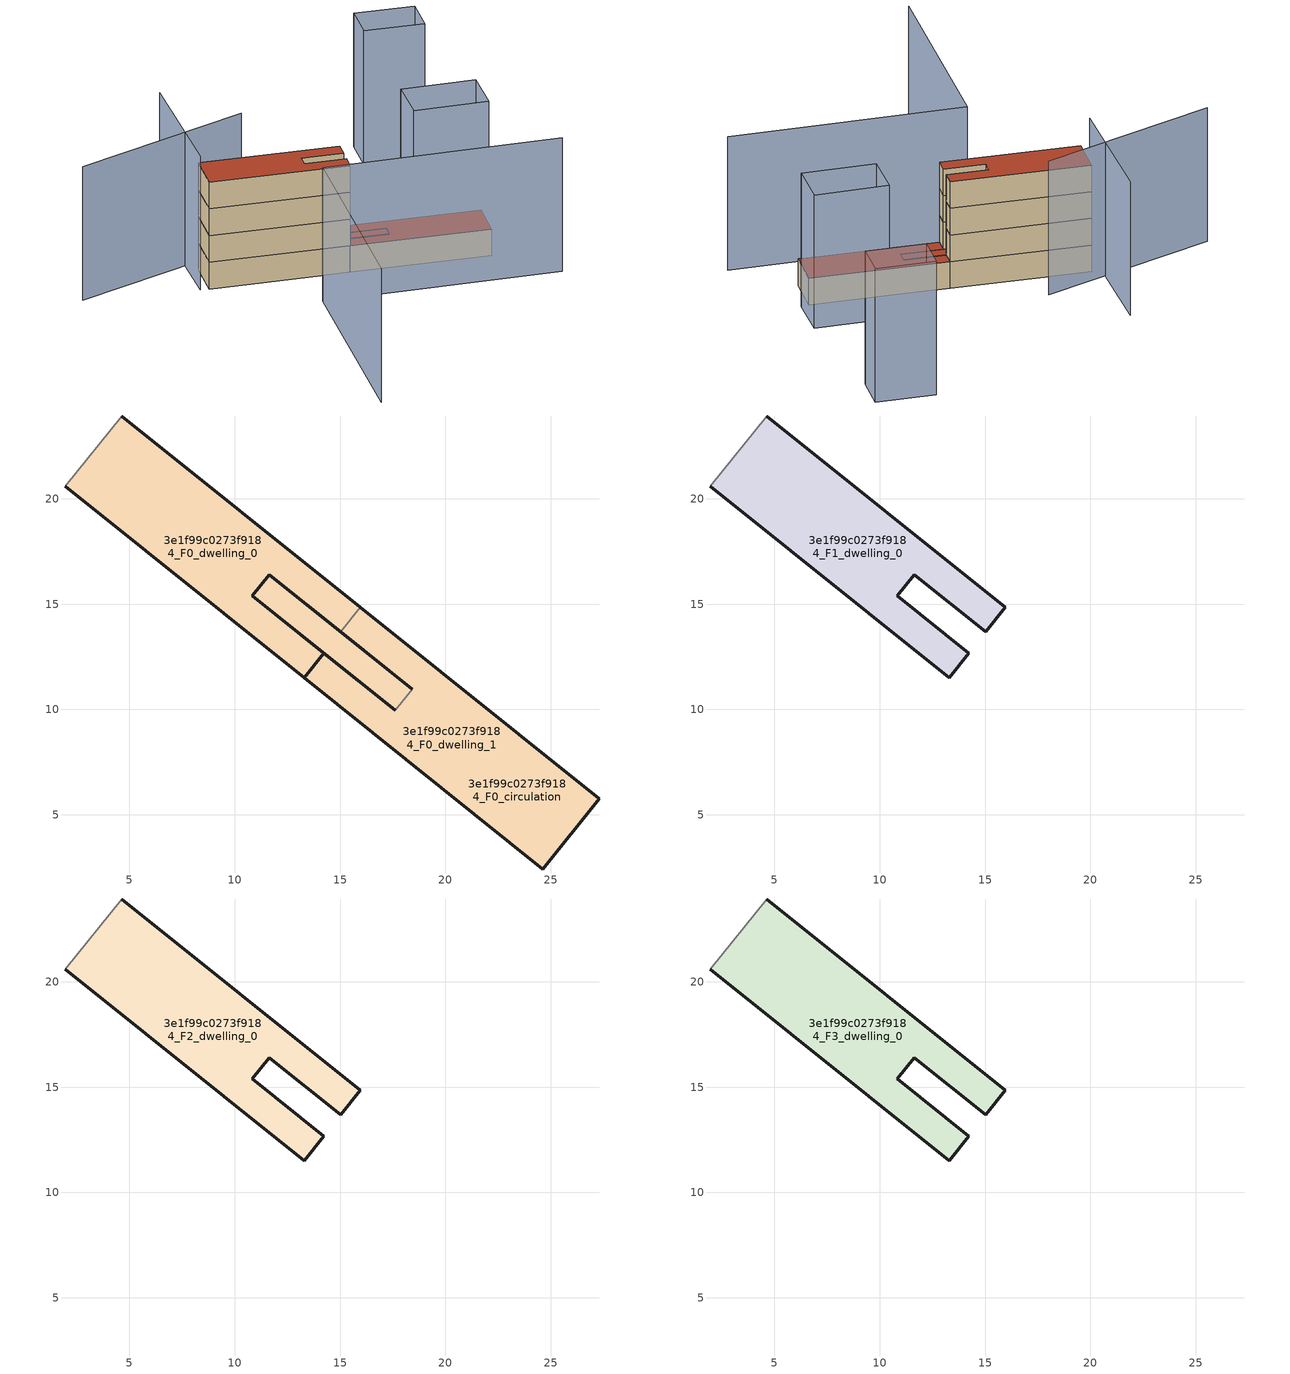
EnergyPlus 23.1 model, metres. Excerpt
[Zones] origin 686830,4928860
3e1f99c0273f9184_F0_dwelling_0
 floor ground (EU_floor_Construction): 11.63,16.4 10.82,15.4 11.51,14.85 14.23,12.68 13.29,11.5 1.95,20.58 4.63,23.93 15.97,14.85 15.03,13.68 z0; 18.43,10.96 17.62,9.95 14.23,12.68 11.51,14.85 10.82,15.4 11.63,16.4 z0
 wall outside (EU_wall_Construction): 1.95,20.58 13.29,11.5 14.23,12.68 10.82,15.4 11.63,16.4 15.03,13.68 / 15.97,14.85 4.63,23.93 z0:3
 wall adiabatic (EU_wall_Construction): 4.63,23.93 1.95,20.58 z0:3
 wall to 3e1f99c0273f9184_F0_dwelling_1 (EU_wall_Construction): 15.03,13.68 15.97,14.85 z0:3
 roof outside (EU_floor_Construction): 17.62,9.95 18.43,10.96 11.63,16.4 10.82,15.4 14.23,12.68 z3
3e1f99c0273f9184_F0_dwelling_1
 floor ground (EU_floor_Construction): 27.3,5.77 24.62,2.43 13.29,11.5 14.23,12.68 17.62,9.95 18.43,10.96 15.03,13.68 15.97,14.85 z0; 18.43,10.96 17.62,9.95 14.23,12.68 10.82,15.4 11.63,16.4 z0
 wall outside (EU_wall_Construction): 15.03,13.68 18.43,10.96 / 17.62,9.95 14.23,12.68 13.29,11.5 24.62,2.43 27.3,5.77 15.97,14.85 z0:3
 wall to 3e1f99c0273f9184_F0_circulation (EU_wall_Construction): 18.43,10.96 17.62,9.95 z0:3
 roof outside (EU_roof_Construction): 17.62,9.95 18.43,10.96 11.63,16.4 10.82,15.4 14.23,12.68 z3; 24.62,2.43 27.3,5.77 15.97,14.85 15.03,13.68 18.43,10.96 17.62,9.95 14.23,12.68 13.29,11.5 z3
3e1f99c0273f9184_F0_circulation
 floor ground (EU_floor_Construction): 18.43,10.96 17.62,9.95 14.23,12.68 11.51,14.85 10.82,15.4 11.63,16.4 z0; 11.63,16.4 10.82,15.4 14.23,12.68 13.29,11.5 1.95,20.58 4.63,23.93 15.97,14.85 15.03,13.68 z0; 27.3,5.77 24.62,2.43 13.29,11.5 14.23,12.68 17.62,9.95 18.43,10.96 15.03,13.68 15.97,14.85 z0
 wall outside (EU_wall_Construction): 18.43,10.96 11.63,16.4 10.82,15.4 17.62,9.95 z0:3
 roof outside (EU_roof_Construction): 17.62,9.95 18.43,10.96 11.63,16.4 10.82,15.4 11.51,14.85 14.23,12.68 z3; 14.23,12.68 10.82,15.4 11.63,16.4 15.03,13.68 15.97,14.85 4.63,23.93 1.95,20.58 13.29,11.5 z3; 24.62,2.43 27.3,5.77 15.97,14.85 15.03,13.68 18.43,10.96 17.62,9.95 14.23,12.68 13.29,11.5 z3
3e1f99c0273f9184_F1_dwelling_0
 floor to 3e1f99c0273f9184_F0_dwelling_0 (EU_floor_Construction): 11.63,16.4 10.82,15.4 11.51,14.85 14.23,12.68 13.29,11.5 1.95,20.58 4.63,23.93 15.97,14.85 15.03,13.68 z3
 wall outside (EU_wall_Construction): 1.95,20.58 13.29,11.5 14.23,12.68 10.82,15.4 11.63,16.4 15.03,13.68 15.97,14.85 4.63,23.93 z3:6
 wall adiabatic (EU_wall_Construction): 4.63,23.93 1.95,20.58 z3:6
3e1f99c0273f9184_F2_dwelling_0
 floor to 3e1f99c0273f9184_F1_dwelling_0 (EU_floor_Construction): 11.63,16.4 10.82,15.4 14.23,12.68 13.29,11.5 1.95,20.58 4.63,23.93 15.97,14.85 15.03,13.68 z6
 wall outside (EU_wall_Construction): 1.95,20.58 13.29,11.5 14.23,12.68 10.82,15.4 11.63,16.4 15.03,13.68 15.97,14.85 4.63,23.93 z6:9
 wall adiabatic (EU_wall_Construction): 4.63,23.93 1.95,20.58 z6:9
3e1f99c0273f9184_F3_dwelling_0
 floor to 3e1f99c0273f9184_F2_dwelling_0 (EU_floor_Construction): 11.63,16.4 10.82,15.4 14.23,12.68 13.29,11.5 1.95,20.58 4.63,23.93 15.97,14.85 15.03,13.68 z9
 wall outside (EU_wall_Construction): 1.95,20.58 13.29,11.5 14.23,12.68 10.82,15.4 11.63,16.4 15.03,13.68 15.97,14.85 4.63,23.93 z9:12
 wall adiabatic (EU_wall_Construction): 4.63,23.93 1.95,20.58 z9:12
 roof outside (EU_roof_Construction): 14.23,12.68 10.82,15.4 11.63,16.4 15.03,13.68 15.97,14.85 4.63,23.93 1.95,20.58 13.29,11.5 z12
shading: -7.01,-7.67 6.67,9.97 / 6.67,9.97 26.19,-5.18 / -7.58,29.15 11.11,23.47 / 9.74,32.6 1.3,21.21 / 28.05,5.41 21.87,10.09 / 21.87,10.09 24.79,13.94 / 24.79,13.94 30.97,9.25 / 30.97,9.25 28.05,5.41 / 37.47,20.53 32.55,24.4 / 32.55,24.4 34.95,27.45 / 34.95,27.45 39.87,23.58 / 39.87,23.58 37.47,20.53 z0:15
[Building]
EU S2 Campaign: North Axis=0; Terrain=City; Solar Distribution=FullExterior
[Site:Location]
Bologna: Latitude=44.5; Longitude=11.25; Time Zone=1; Elevation=37
[SizingPeriod:WeatherFileDays]
AnnualSizingPeriod: Begin Month=1; Begin Day of Month=1; End Month=12; End Day of Month=31; Day of Week for Start Day=Monday; Use Weather File Daylight Saving Period=No; Use Weather File Rain and Snow Indicators=No
[MATERIAL]
EU_InternalMass_Material: Roughness=MediumRough; Thickness=0.1; Conductivity=1; Density=1800; Specific Heat=900; Thermal Absorptance=0.9; Solar Absorptance=0.7; Visible Absorptance=0.7
[MATERIAL:NOMASS] Roughness=MediumRough; Thermal Absorptance=0.9; Solar Absorptance=0.7; Visible Absorptance=0.7
Name | Thermal Resistance
EU_wall_NoMass | 0.937881
EU_roof_NoMass | 0.548572
EU_floor_NoMass | 0.71348
[CONSTRUCTION]
EU_wall_Construction: EU_wall_NoMass
EU_roof_Construction: EU_roof_NoMass
EU_floor_Construction: EU_floor_NoMass
EU_InternalMass_Construction: EU_InternalMass_Material
[ZONE] Type=1; Multiplier=1; Ceiling Height=autocalculate; Floor Area=autocalculate; Part of Total Floor Area=Yes
Name | Volume
3e1f99c0273f9184_F0_dwelling_0 | 203.525
3e1f99c0273f9184_F1_dwelling_0 | 169.916
3e1f99c0273f9184_F2_dwelling_0; 3e1f99c0273f9184_F3_dwelling_0 | 169.915
3e1f99c0273f9184_F0_dwelling_1 | 203.527
3e1f99c0273f9184_F0_circulation | 373.441
[INTERNALMASS] Construction=EU_InternalMass_Construction
Name | Zone or ZoneList | Surface Area
3e1f99c0273f9184_F0_dwelling_0_EU_InternalMass | 3e1f99c0273f9184_F0_dwelling_0 | 56.6388
3e1f99c0273f9184_F0_dwelling_1_EU_InternalMass | 3e1f99c0273f9184_F0_dwelling_1 | 56.6388
3e1f99c0273f9184_F1_dwelling_0_EU_InternalMass | 3e1f99c0273f9184_F1_dwelling_0 | 124.57
3e1f99c0273f9184_F2_dwelling_0_EU_InternalMass | 3e1f99c0273f9184_F2_dwelling_0 | 124.57
3e1f99c0273f9184_F3_dwelling_0_EU_InternalMass | 3e1f99c0273f9184_F3_dwelling_0 | 124.57
[OTHEREQUIPMENT] Fuel Type=Electricity; Design Level Calculation Method=Watts/Area; Power per Zone Floor Area=1; Fraction Latent=0; Fraction Radiant=0; Fraction Lost=0; Carbon Dioxide Generation Rate=0; EndUse Subcategory=EU_Step8_InternalGains
Name | Zone or ZoneList or Space or SpaceList | Schedule
EU_Step8_InternalGain_3e1f99c0273f9184_F0_dwelling_0_f000 | 3e1f99c0273f9184_F0_dwelling_0 | EU_Step8_GainSchedule_3e1f99c0273f9184_F0_dwelling_0_f000
EU_Step8_InternalGain_3e1f99c0273f9184_F0_dwelling_1_f000 | 3e1f99c0273f9184_F0_dwelling_1 | EU_Step8_GainSchedule_3e1f99c0273f9184_F0_dwelling_1_f000
EU_Step8_InternalGain_3e1f99c0273f9184_F1_dwelling_0_f000 | 3e1f99c0273f9184_F1_dwelling_0 | EU_Step8_GainSchedule_3e1f99c0273f9184_F1_dwelling_0_f000
EU_Step8_InternalGain_3e1f99c0273f9184_F2_dwelling_0_f000 | 3e1f99c0273f9184_F2_dwelling_0 | EU_Step8_GainSchedule_3e1f99c0273f9184_F2_dwelling_0_f000
EU_Step8_InternalGain_3e1f99c0273f9184_F3_dwelling_0_f000 | 3e1f99c0273f9184_F3_dwelling_0 | EU_Step8_GainSchedule_3e1f99c0273f9184_F3_dwelling_0_f000
[ZONEINFILTRATION:DESIGNFLOWRATE]
EU_Circulation_Infiltration_3e1f99c0273f9184_F0_circulation: Zone or ZoneList or Space or SpaceList=3e1f99c0273f9184_F0_circulation; Schedule=EU_AlwaysOn; Design Flow Rate Calculation Method=Flow/Area; Flow Rate per Floor Area=0.0005; Constant Term Coefficient=1; Temperature Term Coefficient=0; Velocity Term Coefficient=0; Velocity Squared Term Coefficient=0
[ZONEVENTILATION:DESIGNFLOWRATE] Schedule=EU_AlwaysOn; Design Flow Rate Calculation Method=AirChanges/Hour; Air Changes per Hour=0.687892; Ventilation Type=Natural; Fan Pressure Rise=0; Fan Total Efficiency=1; Constant Term Coefficient=1; Temperature Term Coefficient=0; Velocity Term Coefficient=0; Velocity Squared Term Coefficient=0; Minimum Indoor Temperature=-100; Maximum Indoor Temperature=100; Delta Temperature=-100; Minimum Outdoor Temperature=-100; Maximum Outdoor Temperature=100; Maximum Wind Speed=40
Name | Zone or ZoneList or Space or SpaceList
EU_ConstantAir_3e1f99c0273f9184_F0_dwelling_0 | 3e1f99c0273f9184_F0_dwelling_0
EU_ConstantAir_3e1f99c0273f9184_F0_dwelling_1 | 3e1f99c0273f9184_F0_dwelling_1
EU_ConstantAir_3e1f99c0273f9184_F1_dwelling_0 | 3e1f99c0273f9184_F1_dwelling_0
EU_ConstantAir_3e1f99c0273f9184_F2_dwelling_0 | 3e1f99c0273f9184_F2_dwelling_0
EU_ConstantAir_3e1f99c0273f9184_F3_dwelling_0 | 3e1f99c0273f9184_F3_dwelling_0
[HVACTEMPLATE:THERMOSTAT] Constant Heating Setpoint=20; Constant Cooling Setpoint=50
EU_HeatOnly_3e1f99c0273f9184_F0_dwelling_0; EU_HeatOnly_3e1f99c0273f9184_F0_dwelling_1; EU_HeatOnly_3e1f99c0273f9184_F1_dwelling_0; EU_HeatOnly_3e1f99c0273f9184_F2_dwelling_0; EU_HeatOnly_3e1f99c0273f9184_F3_dwelling_0
[HVACTEMPLATE:ZONE:IDEALLOADSAIRSYSTEM] System Availability Schedule=EU_AlwaysOn; Maximum Heating Supply Air Temperature=50; Minimum Cooling Supply Air Temperature=13; Maximum Heating Supply Air Humidity Ratio=0.0156; Minimum Cooling Supply Air Humidity Ratio=0.0077; Heating Limit=NoLimit; Cooling Limit=NoLimit; Heating Availability Schedule=EU_AlwaysOn; Cooling Availability Schedule=EU_CoolingOff; Dehumidification Control Type=ConstantSensibleHeatRatio; Cooling Sensible Heat Ratio=0.7; Dehumidification Setpoint=60; Humidification Control Type=None; Humidification Setpoint=30; Outdoor Air Method=None; Outdoor Air Flow Rate per Person=0.00944; Outdoor Air Flow Rate per Zone Floor Area=0; Outdoor Air Flow Rate per Zone=0; Demand Controlled Ventilation Type=None; Outdoor Air Economizer Type=NoEconomizer; Heat Recovery Type=None; Sensible Heat Recovery Effectiveness=0.7; Latent Heat Recovery Effectiveness=0.65
Name | Template Thermostat
3e1f99c0273f9184_F0_dwelling_0 | EU_HeatOnly_3e1f99c0273f9184_F0_dwelling_0
3e1f99c0273f9184_F0_dwelling_1 | EU_HeatOnly_3e1f99c0273f9184_F0_dwelling_1
3e1f99c0273f9184_F1_dwelling_0 | EU_HeatOnly_3e1f99c0273f9184_F1_dwelling_0
3e1f99c0273f9184_F2_dwelling_0 | EU_HeatOnly_3e1f99c0273f9184_F2_dwelling_0
3e1f99c0273f9184_F3_dwelling_0 | EU_HeatOnly_3e1f99c0273f9184_F3_dwelling_0
[SIZING:ZONE] Zone Cooling Design Supply Air Temperature Input Method=SupplyAirTemperature; Zone Cooling Design Supply Air Temperature=13; Zone Heating Design Supply Air Temperature Input Method=SupplyAirTemperature; Zone Heating Design Supply Air Temperature=50; Zone Cooling Design Supply Air Humidity Ratio=0.008; Zone Heating Design Supply Air Humidity Ratio=0.008; Cooling Design Air Flow Method=DesignDay; Cooling Design Air Flow Rate=0; Cooling Minimum Air Flow per Zone Floor Area=0.000762; Cooling Minimum Air Flow=0; Cooling Minimum Air Flow Fraction=0.2; Heating Design Air Flow Method=DesignDay; Heating Design Air Flow Rate=0; Heating Maximum Air Flow per Zone Floor Area=0.002032; Heating Maximum Air Flow=0.141576; Heating Maximum Air Flow Fraction=0.3; Account for Dedicated Outdoor Air System=No; Dedicated Outdoor Air System Control Strategy=NeutralSupplyAir; Dedicated Outdoor Air Low Setpoint Temperature for Design=autosize; Dedicated Outdoor Air High Setpoint Temperature for Design=autosize; Zone Load Sizing Method=Sensible Load Only No Latent Load; Zone Latent Cooling Design Supply Air Humidity Ratio Input Method=HumidityRatioDifference; Zone Cooling Design Supply Air Humidity Ratio Difference=0.005; Zone Latent Heating Design Supply Air Humidity Ratio Input Method=HumidityRatioDifference; Zone Humidification Design Supply Air Humidity Ratio Difference=0.005
3e1f99c0273f9184_F0_dwelling_0; 3e1f99c0273f9184_F0_dwelling_1; 3e1f99c0273f9184_F1_dwelling_0; 3e1f99c0273f9184_F2_dwelling_0; 3e1f99c0273f9184_F3_dwelling_0
[SCHEDULE:CONSTANT]
Name | Hourly Value
EU_AlwaysOn | 1
EU_CoolingOff | 0
[SCHEDULE:FILE] Column Number=1; Rows to Skip at Top=0; Number of Hours of Data=8760; Column Separator=Comma; Interpolate to Timestep=No; Minutes per Item=60; Adjust Schedule for Daylight Savings=Yes
Name | File
EU_Step8_GainSchedule_3e1f99c0273f9184_F0_dwelling_0_f000 | ../../schedules/3e1f99c0273f9184/3e1f99c0273f9184_F0_dwelling_0_f000_gain.csv
EU_Step8_GainSchedule_3e1f99c0273f9184_F0_dwelling_1_f000 | ../../schedules/3e1f99c0273f9184/3e1f99c0273f9184_F0_dwelling_1_f000_gain.csv
EU_Step8_GainSchedule_3e1f99c0273f9184_F1_dwelling_0_f000 | ../../schedules/3e1f99c0273f9184/3e1f99c0273f9184_F1_dwelling_0_f000_gain.csv
EU_Step8_GainSchedule_3e1f99c0273f9184_F2_dwelling_0_f000 | ../../schedules/3e1f99c0273f9184/3e1f99c0273f9184_F2_dwelling_0_f000_gain.csv
EU_Step8_GainSchedule_3e1f99c0273f9184_F3_dwelling_0_f000 | ../../schedules/3e1f99c0273f9184/3e1f99c0273f9184_F3_dwelling_0_f000_gain.csv
